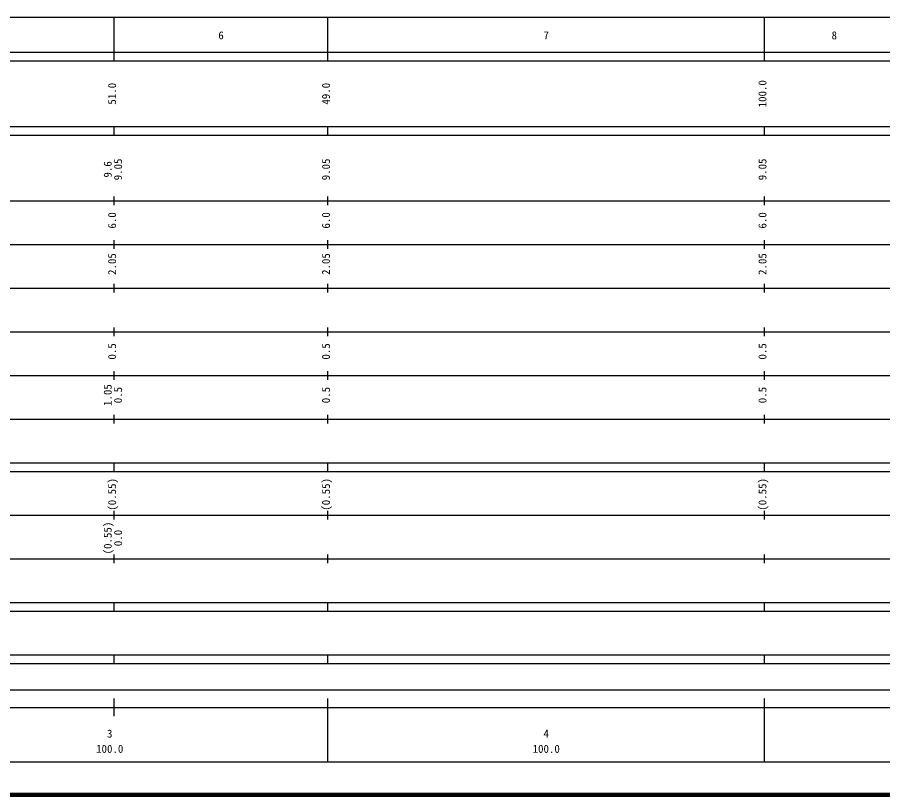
# Model space of a CAD drawing. Units: millimetres on the paper, enlarged 1000 times. Extents: x 40000 to 680000, y 20000 to 380000.
# Drawn here: x 296826 to 495085, y 20000 to 198000 of the extents above; entities that cross this region are included whole.
import ezdxf
from ezdxf.enums import TextEntityAlignment as Align

# ---------------------------------------------------------------- set-up
doc = ezdxf.new("R2010")
doc.units = ezdxf.units.MM
doc.header["$LTSCALE"] = 1000
doc.layers.add('M-TTL', color=2, linetype='Continuous', lineweight=140)
doc.layers.add('M-TTL-BAND', color=7, linetype='Continuous', lineweight=25)
doc.styles.add('ＭＳ ゴシック', font='')
doc.styles.get('ＭＳ ゴシック').set_extended_font_data('MS Gothic')

msp = doc.modelspace()

# ---------------------------------------------------------------- linework, layer by layer
at = {"layer": 'M-TTL'}
msp.add_line((40000, 20000), (680000, 20000), dxfattribs=at)
at = {"layer": 'M-TTL-BAND'}
for p, q in [((68000, 198000), (579000, 198000)), ((319000, 188000), (319000, 198000)), ((368000, 188000), (368000, 198000)), ((468000, 188000), (468000, 198000)), ((40000, 190000), (579000, 190000)), ((40000, 188000), (579000, 188000)), ((40000, 173000), (579000, 173000)), ((319000, 171000), (319000, 173000)), ((368000, 171000), (368000, 173000)), ((468000, 171000), (468000, 173000)), ((40000, 171000), (579000, 171000)), ((319000, 155000), (319000, 157000)), ((368000, 155000), (368000, 157000)), ((468000, 155000), (468000, 157000)), ((40000, 156000), (579000, 156000)), ((319000, 145000), (319000, 147000)), ((368000, 145000), (368000, 147000)), ((468000, 145000), (468000, 147000)), ((46000, 146000), (579000, 146000)), ((319000, 135000), (319000, 137000)), ((368000, 135000), (368000, 137000)), ((468000, 135000), (468000, 137000)), ((52000, 136000), (579000, 136000)), ((319000, 125000), (319000, 127000)), ((368000, 125000), (368000, 127000)), ((468000, 125000), (468000, 127000)), ((46000, 126000), (579000, 126000)), ((319000, 115000), (319000, 117000)), ((368000, 115000), (368000, 117000)), ((468000, 115000), (468000, 117000)), ((52000, 116000), (579000, 116000)), ((46000, 106000), (579000, 106000)), ((319000, 105000), (319000, 107000)), ((368000, 105000), (368000, 107000)), ((468000, 105000), (468000, 107000)), ((40000, 96000), (579000, 96000)), ((319000, 94000), (319000, 96000)), ((368000, 94000), (368000, 96000)), ((468000, 94000), (468000, 96000)), ((40000, 94000), (579000, 94000)), ((49000, 84000), (579000, 84000)), ((319000, 83000), (319000, 85000)), ((368000, 83000), (368000, 85000)), ((468000, 83000), (468000, 85000)), ((40000, 74000), (579000, 74000)), ((319000, 73000), (319000, 75000)), ((368000, 73000), (368000, 75000)), ((468000, 73000), (468000, 75000)), ((40000, 64000), (579000, 64000)), ((319000, 62000), (319000, 64000)), ((368000, 62000), (368000, 64000)), ((468000, 62000), (468000, 64000)), ((40000, 62000), (579000, 62000)), ((40000, 52000), (579000, 52000)), ((319000, 50000), (319000, 52000)), ((368000, 50000), (368000, 52000)), ((468000, 50000), (468000, 52000)), ((40000, 50000), (579000, 50000)), ((71000, 44000), (565000, 44000)), ((319000, 38000), (319000, 42000)), ((368000, 27500), (368000, 42000)), ((468000, 27500), (468000, 42000)), ((40000, 40000), (579000, 40000)), ((68000, 27500), (579000, 27500))]:
    msp.add_line(p, q, dxfattribs=at)

# ---------------------------------------------------------------- texts
at = {"layer": 'M-TTL-BAND', "style": 'ＭＳ ゴシック'}
for s, p in [('6', (343500, 192405)), ('7', (418000, 192405)), ('8', (484000, 192405)), ('3', (318000, 32523)), ('4', (418000, 32523)), ('100.0', (318000, 29033)), ('100.0', (418000, 29033))]:
    msp.add_text(s, height=1833, dxfattribs=at).set_placement(p, align=Align.BOTTOM_CENTER)
for s, p in [('51.0', (320000, 180500)), ('49.0', (369000, 180500)), ('100.0', (469000, 180500)), ('9.6', (319000, 163174)), ('9.05', (321370, 163174)), ('9.05', (369000, 163174)), ('9.05', (469000, 163174)), ('6.0', (320000, 151500)), ('6.0', (369000, 151500)), ('6.0', (469000, 151500)), ('2.05', (320000, 141500)), ('2.05', (369000, 141500)), ('2.05', (469000, 141500)), ('0.5', (320000, 121500)), ('0.5', (369000, 121500)), ('0.5', (469000, 121500)), ('1.05', (319000, 111500)), ('0.5', (321370, 111500)), ('0.5', (369000, 111500)), ('0.5', (469000, 111500)), ('(0.55)', (320000, 88764)), ('(0.55)', (369000, 88764)), ('(0.55)', (469000, 88764)), ('(0.55)', (319000, 78764)), ('0.0', (321370, 78764))]:
    msp.add_text(s, height=1833, rotation=90, dxfattribs=at).set_placement(p, align=Align.BOTTOM_CENTER)

doc.saveas('drawing.dxf')
